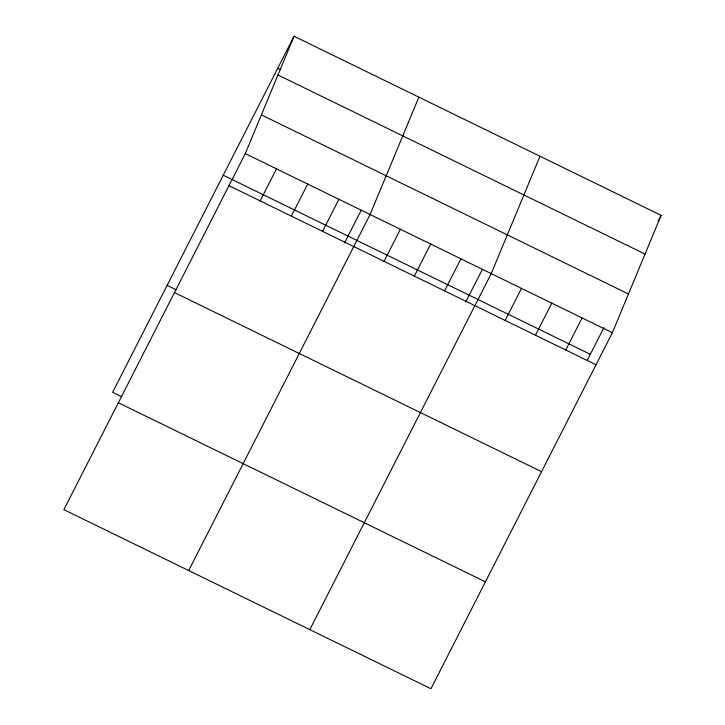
<?xml version="1.0" encoding="UTF-8"?>
<svg xmlns="http://www.w3.org/2000/svg" width="725" height="725" viewBox="0 0 725 725"><rect width="100%" height="100%" fill="white"/><g stroke="black" fill="none" stroke-linecap="round" stroke-linejoin="round"><path stroke-width="1.09" d="M245.286 153.618L294.051 36.25L661.127 215.343L612.362 332.712L430.949 688.75L63.873 509.657L245.286 153.618L612.362 332.712M418.86 97.141L370.085 214.509L188.681 570.548M539.989 156.238L491.224 273.615L309.811 629.653M294.051 36.25L112.638 392.288L121.7 396.711M260.157 200.898L276.488 168.843M291.359 216.123L307.69 184.068M322.553 231.338L338.892 199.293M344.538 242.993L361.168 210.368M384.042 261.335L400.372 229.29M414.328 276.116L430.659 244.062M444.606 290.888L460.937 258.834M465.677 302.089L482.297 269.473M505.18 320.441L521.511 288.387M535.458 335.213L551.788 303.159M565.745 349.994L582.075 317.94M587.313 360.207L603.934 327.582M658.064 221.352L661.127 215.343M277.72 68.304L280.738 69.772M277.956 74.983L645.033 254.076M261.381 114.885L628.448 293.978M223.246 175.214L590.322 354.308M228.955 185.672L596.022 364.766M167.122 285.369L176.175 289.792M174.48 292.592L541.548 471.676M118.347 402.747L485.424 581.831"/></g></svg>
